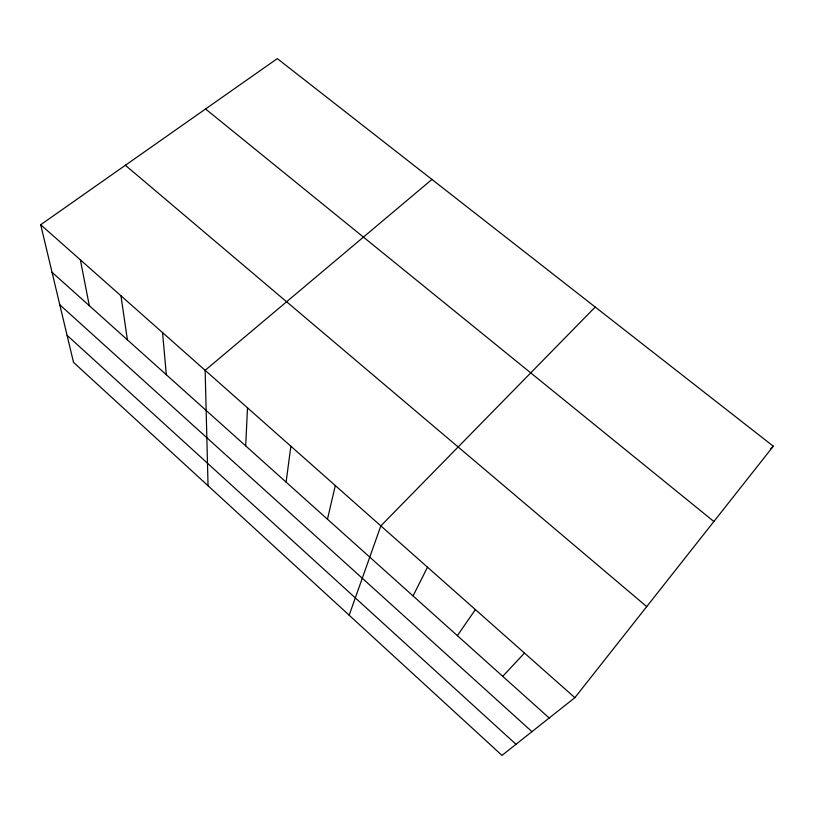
<?xml version="1.0" encoding="UTF-8"?>
<svg xmlns="http://www.w3.org/2000/svg" width="814" height="814" viewBox="0 0 814 814"><rect width="100%" height="100%" fill="white"/><g stroke="black" fill="none" stroke-linecap="round" stroke-linejoin="round"><path stroke-width="1.22" d="M245.686 445.889L247.497 407.814M286.111 482.132L290.863 446.214M327.462 519.2L335.297 485.561M349.175 615.211L380.84 525.875L595.227 307.051M413.054 595.929L427.513 567.205M457.366 635.653L475.386 609.584M574.867 697.669L773.3 446.204L277.309 58.608L40.7 224.725L73.525 362.372L501.994 755.392L574.867 697.669L40.7 224.725M502.737 676.332L524.481 653.062M770.604 448.799L773.3 446.204M431.939 179.446L205.148 370.329L208.048 485.765M205.555 108.984L713.888 521.499M125.376 165.273L646.713 606.613M52.045 272.293L549.206 717.989M59.798 304.802L531.969 731.644M67.063 335.297L516.005 744.291M80.362 259.839L89.306 305.698M120.971 295.797L127.391 339.835M162.556 332.611L166.331 374.745"/></g></svg>
